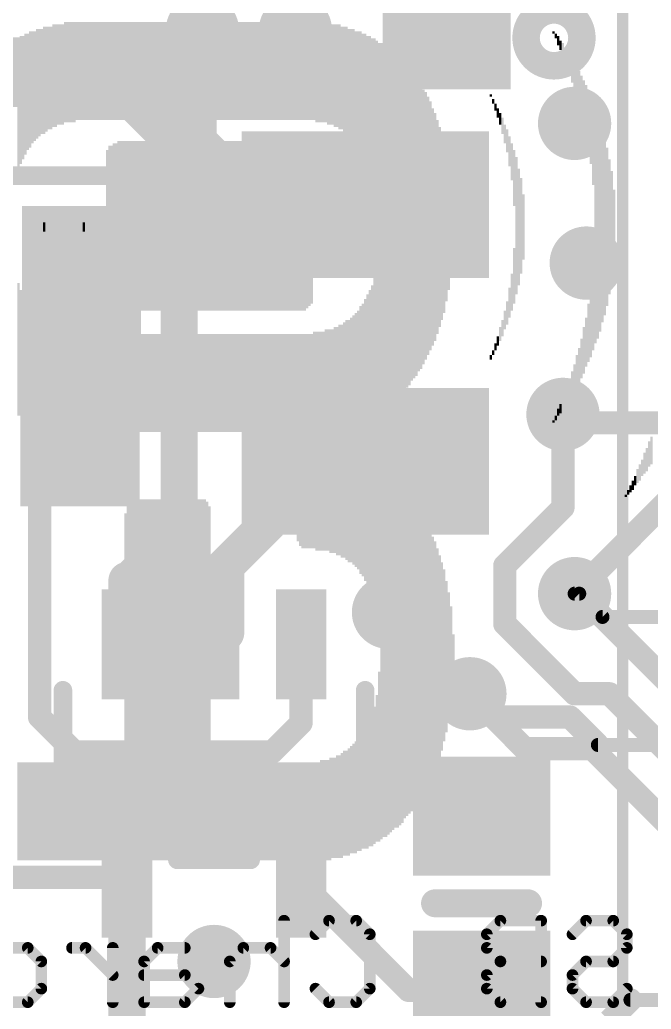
# Model space of a CAD drawing. Extents: x -0.3 to 32, y -0.4 to 44.5.
# Drawn here: x 6.01 to 12.9, y 21.96 to 32.75 of the extents above; entities that cross this region are included whole.
import ezdxf

# ---------------------------------------------------------------- set-up
doc = ezdxf.new("R2010")
doc.units = 0
for name, color, linetype in [('1', 12, 'CONTINUOUS'), ('16', 132, 'CONTINUOUS'), ('18', 110, 'CONTINUOUS'), ('21', 40, 'CONTINUOUS'), ('22', 6, 'CONTINUOUS')]:
    doc.layers.add(name, color=color, linetype=linetype)

# ---------------------------------------------------------------- blocks, each defined once
blk = doc.blocks.new('RECT')
blk.add_solid([(-0.5, -0.5), (0.5, -0.5), (-0.5, 0.5), (0.5, 0.5)])
blk = doc.blocks.new('ROUNDV')
at = {"const_width": 0.5}
blk.add_lwpolyline([(0, -0.25, 1), (0, 0.25, 1), (0, -0.25)], format="xyb", dxfattribs=at)

msp = doc.modelspace()

# ---------------------------------------------------------------- linework, layer by layer
at = {"layer": '1'}
for points, const_width in [([(6.985, 32.258), (5.08, 32.258)], 0.6096), ([(6.985, 32.258), (8.506, 30.737)], 0.6096), ([(8.763, 30.737), (9.779, 30.737)], 0.6096), ([(7.747, 29.721), (8.763, 30.737)], 0.4064), ([(8.506, 30.737), (8.763, 30.737)], 0.4064), ([(6.681, 29.972), (6.681, 28.21)], 0.254), ([(7.747, 27.178), (7.747, 29.721)], 0.4064), ([(12.03, 28.356), (11.938, 28.448)], 0.254), ([(13.49, 28.356), (12.03, 28.356)], 0.254), ([(6.223, 27.752), (6.665, 28.194)], 0.254), ([(6.681, 28.21), (6.665, 28.194)], 0.254), ([(8.255, 26.797), (9.395, 27.937)], 0.4064), ([(9.395, 27.937), (9.779, 27.937)], 0.4064), ([(6.223, 27.752), (6.223, 25.146)], 0.254), ([(7.205, 26.636), (7.747, 27.178)], 0.4064), ([(8.255, 26.0651), (8.255, 26.797)], 0.4064), ([(7.178, 26.636), (7.178, 25.9381)], 0.4064), ([(7.205, 26.636), (7.178, 26.636)], 0.4064), ([(12.065, 26.4922), (12.1158, 26.4922)], 0.1524), ([(12.1158, 26.4922), (12.3698, 26.2382)], 0.1524), ([(8.128, 25.9381), (8.255, 26.0651)], 0.4064), ([(12.3698, 26.2382), (14.5478, 26.2382)], 0.1524), ([(9.078, 25.08), (9.078, 25.9381)], 0.254), ([(11.176, 25.146), (10.922, 25.4)], 0.254), ([(6.223, 25.146), (6.604, 24.765)], 0.254), ([(12.0142, 25.146), (11.176, 25.146)], 0.254), ([(12.319, 24.8412), (12.0142, 25.146)], 0.254), ([(8.763, 24.765), (9.078, 25.08)], 0.254), ([(6.604, 24.765), (8.763, 24.765)], 0.254), ([(14.494, 24.8412), (12.319, 24.8412)], 0.1524), ([(7.178, 23.3379), (7.178, 21.082)], 0.4064), ([(5.093, 23.398), (7.1179, 23.398)], 0.254), ([(7.1179, 23.398), (7.178, 23.3379)], 0.254), ([(10.2519, 22.164), (9.078, 23.3379)], 0.254), ([(11.049, 22.164), (10.2519, 22.164)], 0.254), ([(12.6746, 22.0599), (12.446, 21.8313)], 0.254), ([(14.5466, 22.0599), (12.6746, 22.0599)], 0.1524)]:
    msp.add_lwpolyline(points, dxfattribs=dict(at, const_width=const_width))
for points, const_width in [([(7.0928, 32.3658, 1), (6.8772, 32.1502)], 0.3048), ([(6.985, 32.1056, 1), (6.985, 32.4104)], 0.3048), ([(8.3982, 30.6292, 1), (8.6138, 30.8448)], 0.3048), ([(8.763, 30.8894, 1), (8.763, 30.5846)], 0.3048), ([(9.779, 30.5846, 1), (9.779, 30.8894)], 0.3048), ([(8.506, 30.8386, 1), (8.506, 30.6354)], 0.2032), ([(8.8348, 30.6652, 1), (8.6912, 30.8088)], 0.2032), ([(8.763, 30.6354, 1), (8.763, 30.8386)], 0.2032), ([(6.7445, 29.972, 1), (6.6175, 29.972)], 0.127), ([(7.8486, 29.721, 1), (7.6454, 29.721)], 0.2032), ([(7.6752, 29.7928, 1), (7.8188, 29.6492)], 0.2032), ([(11.9829, 28.4929, 1), (11.8931, 28.4031)], 0.127), ([(12.03, 28.4195, 1), (12.03, 28.2925)], 0.127), ([(11.9851, 28.3111, 1), (12.0749, 28.4009)], 0.127), ([(6.6201, 28.2389, 1), (6.7099, 28.1491)], 0.127), ([(6.7099, 28.1491, 1), (6.6201, 28.2389)], 0.127), ([(6.7259, 28.1651, 1), (6.6361, 28.2549)], 0.127), ([(6.6175, 28.21, 1), (6.7445, 28.21)], 0.127), ([(9.395, 28.0386, 1), (9.395, 27.8354)], 0.2032), ([(9.4668, 27.8652, 1), (9.3232, 28.0088)], 0.2032), ([(9.779, 27.8354, 1), (9.779, 28.0386)], 0.2032), ([(6.2865, 27.752, 1), (6.1595, 27.752)], 0.127), ([(6.1781, 27.7969, 1), (6.2679, 27.7071)], 0.127), ([(7.8188, 27.1062, 1), (7.6752, 27.2498)], 0.2032), ([(7.6454, 27.178, 1), (7.8486, 27.178)], 0.2032), ([(8.3566, 26.797, 1), (8.1534, 26.797)], 0.2032), ([(8.1832, 26.8688, 1), (8.3268, 26.7252)], 0.2032), ([(7.2796, 26.636, 1), (7.0764, 26.636)], 0.2032), ([(7.178, 26.7376, 1), (7.178, 26.5344)], 0.2032), ([(7.1332, 26.7078, 1), (7.2768, 26.5642)], 0.2032), ([(7.205, 26.5344, 1), (7.205, 26.7376)], 0.2032), ([(12.065, 26.5303, 1), (12.065, 26.4541)], 0.0762), ([(12.1427, 26.5191, 1), (12.0889, 26.4653)], 0.0762), ([(12.1158, 26.4541, 1), (12.1158, 26.5303)], 0.0762), ([(8.3268, 25.9933, 1), (8.1832, 26.1369)], 0.2032), ([(12.3698, 26.2763, 1), (12.3698, 26.2001)], 0.0762), ([(12.3429, 26.2113, 1), (12.3967, 26.2651)], 0.0762), ([(8.1534, 26.0651, 1), (8.3566, 26.0651)], 0.2032), ([(7.0764, 25.9381, 1), (7.2796, 25.9381)], 0.2032), ([(8.0562, 26.0099, 1), (8.1998, 25.8663)], 0.2032), ([(9.1415, 25.9381, 1), (9.0145, 25.9381)], 0.127), ([(10.9669, 25.4449, 1), (10.8771, 25.3551)], 0.127), ([(6.2679, 25.1909, 1), (6.1781, 25.1011)], 0.127), ([(11.176, 25.2095, 1), (11.176, 25.0825)], 0.127), ([(12.0591, 25.1909, 1), (11.9693, 25.1011)], 0.127), ([(12.0142, 25.0825, 1), (12.0142, 25.2095)], 0.127), ([(6.1595, 25.146, 1), (6.2865, 25.146)], 0.127), ([(9.1229, 25.0351, 1), (9.0331, 25.1249)], 0.127), ([(11.1311, 25.1011, 1), (11.2209, 25.1909)], 0.127), ([(9.0145, 25.08, 1), (9.1415, 25.08)], 0.127), ([(12.2741, 24.7963, 1), (12.3639, 24.8861)], 0.127), ([(6.604, 24.8285, 1), (6.604, 24.7015)], 0.127), ([(6.5591, 24.7201, 1), (6.6489, 24.8099)], 0.127), ([(8.7181, 24.8099, 1), (8.8079, 24.7201)], 0.127), ([(8.763, 24.7015, 1), (8.763, 24.8285)], 0.127), ([(12.319, 24.8793, 1), (12.319, 24.8031)], 0.0762), ([(7.2796, 23.3379, 1), (7.0764, 23.3379)], 0.2032), ([(7.1628, 23.4429, 1), (7.073, 23.3531)], 0.127), ([(7.1179, 23.3345, 1), (7.1179, 23.4615)], 0.127), ([(7.1331, 23.293, 1), (7.2229, 23.3828)], 0.127), ([(9.1229, 23.3828, 1), (9.0331, 23.293)], 0.127), ([(10.2519, 22.2275, 1), (10.2519, 22.1005)], 0.127), ([(10.207, 22.1191, 1), (10.2968, 22.2089)], 0.127), ([(11.049, 22.1005, 1), (11.049, 22.2275)], 0.127), ([(12.7195, 22.015, 1), (12.6297, 22.1048)], 0.127), ([(12.6746, 22.098, 1), (12.6746, 22.0218)], 0.0762)]:
    msp.add_lwpolyline(points, format="xyb", dxfattribs=dict(at, const_width=const_width))
at = {"layer": '16', "const_width": 0.254}
for points in [[(11.938, 28.448), (11.938, 27.432)], [(13.208, 27.6352), (12.065, 26.4922)], [(11.938, 27.432), (11.303, 26.797)], [(11.303, 26.797), (11.303, 26.162)], [(16.51, 22.098), (12.065, 26.543)], [(12.065, 26.543), (12.065, 26.4922)], [(11.303, 26.162), (12.065, 25.4)], [(11.5211, 24.8009), (10.922, 25.4)], [(12.446, 25.4), (12.065, 25.4)], [(16.383, 21.463), (12.446, 25.4)], [(12.2567, 24.8009), (11.5211, 24.8009)], [(16.3566, 20.701), (12.2567, 24.8009)]]:
    msp.add_lwpolyline(points, dxfattribs=at)
at = {"layer": '16', "const_width": 0.127}
for points in [[(12.0015, 28.448, 1), (11.8745, 28.448)], [(11.9829, 27.3871, 1), (11.8931, 27.4769)], [(11.8745, 27.432, 1), (12.0015, 27.432)], [(11.3665, 26.797, 1), (11.2395, 26.797)], [(11.2581, 26.8419, 1), (11.3479, 26.7521)], [(12.1099, 26.5879, 1), (12.0201, 26.4981)], [(12.1285, 26.543, 1), (12.0015, 26.543)], [(12.0201, 26.5371, 1), (12.1099, 26.4473)], [(12.0015, 26.4922, 1), (12.1285, 26.4922)], [(11.3479, 26.2069, 1), (11.2581, 26.1171)], [(11.2395, 26.162, 1), (11.3665, 26.162)], [(10.9669, 25.4449, 1), (10.8771, 25.3551)], [(12.065, 25.4635, 1), (12.065, 25.3365)], [(12.0201, 25.3551, 1), (12.1099, 25.4449)], [(12.4909, 25.4449, 1), (12.4011, 25.3551)], [(12.446, 25.3365, 1), (12.446, 25.4635)], [(11.5211, 24.8644, 1), (11.5211, 24.7374)], [(11.4762, 24.756, 1), (11.566, 24.8458)], [(12.3016, 24.8458, 1), (12.2118, 24.756)], [(12.2567, 24.7374, 1), (12.2567, 24.8644)]]:
    msp.add_lwpolyline(points, format="xyb", dxfattribs=at)
at = {"layer": '21'}
for points, const_width in [([(12.59, 18.956), (12.59, 34.956)], 0.127), ([(5.556, 31.902), (8.056, 31.902)], 0.2032), ([(8.056, 31.902), (8.056, 31.052)], 0.2032), ([(8.056, 31.052), (4.056, 31.052)], 0.2032), ([(6.478, 23.838), (6.478, 25.438)], 0.2032), ([(9.778, 23.838), (9.778, 25.438)], 0.2032), ([(8.528, 23.588), (7.728, 23.588)], 0.2032), ([(10.541, 23.114), (11.557, 23.114)], 0.3048)]:
    msp.add_lwpolyline(points, dxfattribs=dict(at, const_width=const_width))
for points, const_width in [([(11.84, 32.406, 1), (11.84, 32.706, 1), (11.84, 32.406)], 0.6096), ([(8.1068, 31.902, 1), (8.0052, 31.902)], 0.1016), ([(8.056, 31.8512, 1), (8.056, 31.9528)], 0.1016), ([(8.0052, 31.052, 1), (8.1068, 31.052)], 0.1016), ([(8.056, 31.0012, 1), (8.056, 31.1028)], 0.1016), ([(6.5288, 25.438, 1), (6.4272, 25.438)], 0.1016), ([(9.8288, 25.438, 1), (9.7272, 25.438)], 0.1016), ([(6.4272, 23.838, 1), (6.5288, 23.838)], 0.1016), ([(9.7272, 23.838, 1), (9.8288, 23.838)], 0.1016), ([(7.728, 23.6388, 1), (7.728, 23.5372)], 0.1016), ([(8.528, 23.5372, 1), (8.528, 23.6388)], 0.1016), ([(10.541, 23.1902, 1), (10.541, 23.0378)], 0.1524), ([(11.557, 23.0378, 1), (11.557, 23.1902)], 0.1524)]:
    msp.add_lwpolyline(points, format="xyb", dxfattribs=dict(at, const_width=const_width))
at = {"layer": '22', "const_width": 0.127}
for points in [[(8.8931, 22.9243), (8.8931, 22.0345)], [(9.2355, 22.776), (9.3838, 22.9243)], [(9.3838, 22.9243), (9.6804, 22.9243)], [(9.6804, 22.9243), (9.8287, 22.776)], [(11.2548, 22.9243), (11.1065, 22.776)], [(11.6997, 22.9243), (11.2548, 22.9243)], [(11.6997, 22.0345), (11.6997, 22.9243)], [(12.042, 22.776), (12.1903, 22.9243)], [(12.1903, 22.9243), (12.4869, 22.9243)], [(12.4869, 22.9243), (12.6352, 22.776)], [(9.8287, 22.776), (9.8287, 22.1828)], [(11.1065, 22.776), (11.1065, 22.6277)], [(12.6352, 22.776), (12.6352, 22.6277)], [(5.6493, 22.6277), (6.0942, 22.6277)], [(6.0942, 22.6277), (6.2425, 22.4794)], [(6.7255, 22.6277), (6.5772, 22.6277)], [(7.0221, 22.3311), (6.7255, 22.6277)], [(7.0221, 22.0345), (7.0221, 22.6277)], [(7.5127, 22.6277), (7.3645, 22.4794)], [(7.8093, 22.6277), (7.5127, 22.6277)], [(8.4483, 22.6277), (8.3, 22.4794)], [(8.7449, 22.6277), (8.4483, 22.6277)], [(8.8931, 22.4794), (8.7449, 22.6277)], [(11.1065, 22.6277), (11.2548, 22.4794)], [(12.6352, 22.6277), (12.4869, 22.4794)], [(6.2425, 22.4794), (6.2425, 22.1828)], [(7.3645, 22.4794), (7.3645, 22.0345)], [(8.3, 22.4794), (8.3, 22.0345)], [(11.2548, 22.4794), (11.1065, 22.3311)], [(11.6997, 22.4794), (11.2548, 22.4794)], [(12.1903, 22.4794), (12.042, 22.3311)], [(12.4869, 22.4794), (12.1903, 22.4794)], [(7.8093, 22.3311), (7.3645, 22.3311)], [(7.9576, 22.1828), (7.8093, 22.3311)], [(11.1065, 22.3311), (11.1065, 22.1828)], [(12.042, 22.3311), (12.042, 22.1828)], [(6.2425, 22.1828), (6.0942, 22.0345)], [(7.8093, 22.0345), (7.9576, 22.1828)], [(9.3838, 22.0345), (9.2355, 22.1828)], [(9.8287, 22.1828), (9.6804, 22.0345)], [(11.1065, 22.1828), (11.2548, 22.0345)], [(12.042, 22.1828), (12.1903, 22.0345)], [(12.4869, 22.0345), (12.6352, 22.1828)], [(6.0942, 22.0345), (5.6493, 22.0345)], [(7.3645, 22.0345), (7.8093, 22.0345)], [(9.6804, 22.0345), (9.3838, 22.0345)], [(11.2548, 22.0345), (11.6997, 22.0345)], [(12.1903, 22.0345), (12.4869, 22.0345)]]:
    msp.add_lwpolyline(points, dxfattribs=at)
at = {"layer": '22', "const_width": 0.0635}
for points in [[(8.9249, 22.9243, 1), (8.8614, 22.9243)], [(9.3838, 22.956, 1), (9.3838, 22.8925)], [(9.4062, 22.9018, 1), (9.3613, 22.9467)], [(9.7028, 22.9467, 1), (9.6579, 22.9018)], [(9.6804, 22.8925, 1), (9.6804, 22.956)], [(11.2548, 22.956, 1), (11.2548, 22.8925)], [(11.2773, 22.9018, 1), (11.2324, 22.9467)], [(11.7315, 22.9243, 1), (11.6679, 22.9243)], [(11.6997, 22.8925, 1), (11.6997, 22.956)], [(12.1903, 22.956, 1), (12.1903, 22.8925)], [(12.2128, 22.9018, 1), (12.1679, 22.9467)], [(12.5094, 22.9467, 1), (12.4645, 22.9018)], [(12.4869, 22.8925, 1), (12.4869, 22.956)], [(9.213, 22.7984, 1), (9.2579, 22.7535)], [(9.8604, 22.776, 1), (9.7969, 22.776)], [(9.8062, 22.7535, 1), (9.8511, 22.7984)], [(11.1383, 22.776, 1), (11.0748, 22.776)], [(11.0841, 22.7984, 1), (11.129, 22.7535)], [(12.0196, 22.7984, 1), (12.0645, 22.7535)], [(12.667, 22.776, 1), (12.6035, 22.776)], [(12.6128, 22.7535, 1), (12.6577, 22.7984)], [(6.1167, 22.6501, 1), (6.0718, 22.6052)], [(6.0942, 22.5959, 1), (6.0942, 22.6594)], [(6.5772, 22.6594, 1), (6.5772, 22.5959)], [(6.748, 22.6501, 1), (6.7031, 22.6052)], [(6.7255, 22.5959, 1), (6.7255, 22.6594)], [(7.0539, 22.6277, 1), (6.9904, 22.6277)], [(7.5127, 22.6594, 1), (7.5127, 22.5959)], [(7.5352, 22.6052, 1), (7.4903, 22.6501)], [(7.8093, 22.5959, 1), (7.8093, 22.6594)], [(8.4483, 22.6594, 1), (8.4483, 22.5959)], [(8.4707, 22.6052, 1), (8.4258, 22.6501)], [(8.7673, 22.6501, 1), (8.7224, 22.6052)], [(8.7449, 22.5959, 1), (8.7449, 22.6594)], [(11.129, 22.6501, 1), (11.0841, 22.6052)], [(12.6577, 22.6052, 1), (12.6128, 22.6501)], [(11.0748, 22.6277, 1), (11.1383, 22.6277)], [(12.6035, 22.6277, 1), (12.667, 22.6277)], [(6.2743, 22.4794, 1), (6.2108, 22.4794)], [(6.2201, 22.4569, 1), (6.265, 22.5018)], [(7.3962, 22.4794, 1), (7.3327, 22.4794)], [(7.342, 22.5018, 1), (7.3869, 22.4569)], [(8.3317, 22.4794, 1), (8.2682, 22.4794)], [(8.2775, 22.5018, 1), (8.3224, 22.4569)], [(8.8707, 22.4569, 1), (8.9156, 22.5018)], [(11.2548, 22.5111, 1), (11.2548, 22.4476)], [(11.2773, 22.4569, 1), (11.2324, 22.5018)], [(11.2324, 22.4569, 1), (11.2773, 22.5018)], [(11.6997, 22.4476, 1), (11.6997, 22.5111)], [(12.1903, 22.5111, 1), (12.1903, 22.4476)], [(12.2128, 22.4569, 1), (12.1679, 22.5018)], [(12.4645, 22.5018, 1), (12.5094, 22.4569)], [(12.4869, 22.4476, 1), (12.4869, 22.5111)], [(6.9997, 22.3086, 1), (7.0446, 22.3535)], [(7.3645, 22.3628, 1), (7.3645, 22.2993)], [(7.8318, 22.3535, 1), (7.7869, 22.3086)], [(7.8093, 22.2993, 1), (7.8093, 22.3628)], [(11.1383, 22.3311, 1), (11.0748, 22.3311)], [(11.0841, 22.3535, 1), (11.129, 22.3086)], [(12.0738, 22.3311, 1), (12.0103, 22.3311)], [(12.0196, 22.3535, 1), (12.0645, 22.3086)], [(6.265, 22.1603, 1), (6.2201, 22.2052)], [(7.9801, 22.1603, 1), (7.9352, 22.2052)], [(9.2579, 22.2052, 1), (9.213, 22.1603)], [(9.8511, 22.1603, 1), (9.8062, 22.2052)], [(11.129, 22.2052, 1), (11.0841, 22.1603)], [(12.0645, 22.2052, 1), (12.0196, 22.1603)], [(12.6577, 22.1603, 1), (12.6128, 22.2052)], [(6.2108, 22.1828, 1), (6.2743, 22.1828)], [(7.9352, 22.1603, 1), (7.9801, 22.2052)], [(9.7969, 22.1828, 1), (9.8604, 22.1828)], [(11.0748, 22.1828, 1), (11.1383, 22.1828)], [(12.0103, 22.1828, 1), (12.0738, 22.1828)], [(6.0718, 22.057, 1), (6.1167, 22.012)], [(6.0942, 22.0028, 1), (6.0942, 22.0663)], [(6.9904, 22.0345, 1), (7.0539, 22.0345)], [(7.3327, 22.0345, 1), (7.3962, 22.0345)], [(7.3645, 22.0663, 1), (7.3645, 22.0028)], [(7.7869, 22.057, 1), (7.8318, 22.012)], [(7.8093, 22.0028, 1), (7.8093, 22.0663)], [(8.2682, 22.0345, 1), (8.3317, 22.0345)], [(8.8614, 22.0345, 1), (8.9249, 22.0345)], [(9.3838, 22.0663, 1), (9.3838, 22.0028)], [(9.3613, 22.012, 1), (9.4062, 22.057)], [(9.6579, 22.057, 1), (9.7028, 22.012)], [(9.6804, 22.0028, 1), (9.6804, 22.0663)], [(11.2548, 22.0663, 1), (11.2548, 22.0028)], [(11.2324, 22.012, 1), (11.2773, 22.057)], [(11.6679, 22.0345, 1), (11.7315, 22.0345)], [(11.6997, 22.0028, 1), (11.6997, 22.0663)], [(12.1903, 22.0663, 1), (12.1903, 22.0028)], [(12.1679, 22.012, 1), (12.2128, 22.057)], [(12.4645, 22.057, 1), (12.5094, 22.012)], [(12.4869, 22.0028, 1), (12.4869, 22.0663)]]:
    msp.add_lwpolyline(points, format="xyb", dxfattribs=at)

# ---------------------------------------------------------------- block references
at = {"layer": '1'}
for p, xscale, yscale in [((10.668, 32.694), 1.4, 1.4), ((6.681, 29.972), 1.3, 1.5), ((6.665, 28.194), 1.3, 1.5)]:
    msp.add_blockref('RECT', p, dxfattribs=dict(at, xscale=xscale, yscale=yscale))
for p, xscale, yscale, rotation in [((9.779, 30.737), 1.6, 2.7, 270), ((9.779, 27.937), 1.6, 2.7, 270), ((7.178, 25.9381), 0.55, 1.2, 180), ((8.128, 25.9381), 0.55, 1.2, 180), ((9.078, 25.9381), 0.55, 1.2, 180), ((11.049, 24.064), 1.3, 1.5, 90), ((7.178, 23.3379), 0.55, 1.2, 180), ((9.078, 23.3379), 0.55, 1.2, 180), ((11.049, 22.164), 1.3, 1.5, 90)]:
    msp.add_blockref('RECT', p, dxfattribs=dict(at, xscale=xscale, yscale=yscale, rotation=rotation))
at = {"layer": '18', "xscale": 0.8001, "yscale": 0.8001}
for p in [(8.001, 32.639), (8.001, 32.639), (9.017, 32.639), (9.017, 32.639), (12.065, 31.623), (12.065, 31.623), (12.192, 30.099), (12.192, 30.099), (11.938, 28.448), (11.938, 28.448), (12.065, 26.4922), (12.065, 26.4922), (10.033, 26.289), (10.033, 26.289), (10.922, 25.4), (10.922, 25.4), (8.128, 22.479), (8.128, 22.479)]:
    msp.add_blockref('ROUNDV', p, dxfattribs=at)
at = {"layer": '22', "yscale": 0.0254, "rotation": 90}
for p, xscale in [((6.5024, 32.1818), 1.0922), ((6.5278, 32.1818), 1.0922), ((6.5532, 32.1818), 1.0922), ((6.5786, 32.1818), 1.0922), ((6.604, 32.1818), 1.0922), ((6.6294, 32.1945), 1.0668), ((6.6548, 32.1945), 1.0668), ((6.6802, 32.1945), 1.0668), ((6.7056, 32.1945), 1.0668), ((6.731, 32.1945), 1.0668), ((6.7564, 32.1945), 1.0668), ((6.7818, 32.1945), 1.0668), ((6.8072, 32.1945), 1.0668), ((6.8326, 32.1945), 1.0668), ((6.858, 32.1945), 1.0668), ((6.8834, 32.1945), 1.0668), ((6.9088, 32.1945), 1.0668), ((6.9342, 32.1945), 1.0668), ((6.9596, 32.1945), 1.0668), ((6.985, 32.1945), 1.0668), ((7.0104, 32.1945), 1.0668), ((7.0358, 32.1945), 1.0668), ((7.0612, 32.1945), 1.0668), ((7.0866, 32.1945), 1.0668), ((7.112, 32.1945), 1.0668), ((7.1374, 32.1945), 1.0668), ((7.1628, 32.1945), 1.0668), ((7.1882, 32.1945), 1.0668), ((7.2136, 32.1945), 1.0668), ((7.239, 32.1945), 1.0668), ((7.2644, 32.1945), 1.0668), ((7.2898, 32.1945), 1.0668), ((7.3152, 32.1945), 1.0668), ((7.3406, 32.1945), 1.0668), ((7.366, 32.1945), 1.0668), ((7.3914, 32.1945), 1.0668), ((7.4168, 32.1945), 1.0668), ((7.4422, 32.1945), 1.0668), ((7.4676, 32.1945), 1.0668), ((7.493, 32.1945), 1.0668), ((7.5184, 32.1945), 1.0668), ((7.5438, 32.1945), 1.0668), ((7.5692, 32.1945), 1.0668), ((7.5946, 32.1945), 1.0668), ((7.62, 32.1945), 1.0668), ((7.6454, 32.1945), 1.0668), ((7.6708, 32.1945), 1.0668), ((7.6962, 32.1945), 1.0668), ((7.7216, 32.1945), 1.0668), ((7.747, 32.1945), 1.0668), ((7.7724, 32.1945), 1.0668), ((7.7978, 32.1945), 1.0668), ((7.8232, 32.1945), 1.0668), ((7.8486, 32.1945), 1.0668), ((7.874, 32.1945), 1.0668), ((7.8994, 32.1945), 1.0668), ((7.9248, 32.1945), 1.0668), ((7.9502, 32.1945), 1.0668), ((7.9756, 32.1945), 1.0668), ((8.001, 32.1945), 1.0668), ((8.0264, 32.1945), 1.0668), ((8.0518, 32.1945), 1.0668), ((8.0772, 32.1945), 1.0668), ((8.1026, 32.1945), 1.0668), ((8.128, 32.1945), 1.0668), ((8.1534, 32.1945), 1.0668), ((8.1788, 32.1945), 1.0668), ((8.2042, 32.1945), 1.0668), ((8.2296, 32.1945), 1.0668), ((8.255, 32.1945), 1.0668), ((8.2804, 32.1945), 1.0668), ((8.3058, 32.1945), 1.0668), ((8.3312, 32.1945), 1.0668), ((8.3566, 32.1945), 1.0668), ((8.382, 32.1945), 1.0668), ((8.4074, 32.1945), 1.0668), ((8.4328, 32.1945), 1.0668), ((8.4582, 32.1945), 1.0668), ((8.4836, 32.1945), 1.0668), ((8.509, 32.1945), 1.0668), ((8.5344, 32.1945), 1.0668), ((8.5598, 32.1945), 1.0668), ((8.5852, 32.1945), 1.0668), ((8.6106, 32.1945), 1.0668), ((8.636, 32.1945), 1.0668), ((8.6614, 32.1945), 1.0668), ((8.6868, 32.1945), 1.0668), ((8.7122, 32.1945), 1.0668), ((8.7376, 32.1945), 1.0668), ((8.763, 32.1945), 1.0668), ((8.7884, 32.1945), 1.0668), ((8.8138, 32.1945), 1.0668), ((8.8392, 32.1945), 1.0668), ((8.8646, 32.1945), 1.0668), ((8.89, 32.1945), 1.0668), ((8.9154, 32.1945), 1.0668), ((8.9408, 32.1945), 1.0668), ((8.9662, 32.1945), 1.0668), ((8.9916, 32.1945), 1.0668), ((9.017, 32.1945), 1.0668), ((9.0424, 32.1945), 1.0668), ((9.0678, 32.1945), 1.0668), ((9.0932, 32.1945), 1.0668), ((9.1186, 32.1945), 1.0668), ((9.144, 32.1945), 1.0668), ((9.1694, 32.1945), 1.0668), ((9.1948, 32.1945), 1.0668), ((9.2202, 32.1945), 1.0668), ((9.2456, 32.1818), 1.0922), ((9.271, 32.1818), 1.0922), ((9.2964, 32.1818), 1.0922), ((9.3218, 32.1818), 1.0922), ((9.3472, 32.1818), 1.0922), ((6.0706, 31.9405), 1.3208), ((6.096, 31.9659), 1.27), ((6.1214, 31.9913), 1.27), ((6.1468, 32.0167), 1.2192), ((6.1722, 32.0294), 1.1938), ((6.1976, 32.0548), 1.1938), ((6.223, 32.0675), 1.1684), ((6.2484, 32.0802), 1.143), ((6.2738, 32.0929), 1.1684), ((6.2992, 32.1056), 1.143), ((6.3246, 32.1183), 1.1176), ((6.35, 32.1183), 1.1176), ((6.3754, 32.1437), 1.1176), ((6.4008, 32.1437), 1.1176), ((6.4262, 32.1564), 1.0922), ((6.4516, 32.1564), 1.0922), ((6.477, 32.1564), 1.0922), ((9.3726, 32.1564), 1.0922), ((9.398, 32.1564), 1.0922), ((9.4234, 32.1564), 1.0922), ((9.4488, 32.1437), 1.1176), ((9.4742, 32.1437), 1.1176), ((9.4996, 32.131), 1.143), ((9.525, 32.1183), 1.1176), ((9.5504, 32.1056), 1.143), ((9.5758, 32.0929), 1.1684), ((9.6012, 32.0802), 1.143), ((9.6266, 32.0675), 1.1684), ((9.652, 32.0548), 1.1938), ((9.6774, 32.0294), 1.1938), ((9.7028, 32.0167), 1.2192), ((9.7282, 32.004), 1.2446), ((9.7536, 31.9659), 1.27), ((9.779, 31.9405), 1.3208), ((11.8364, 32.6136), 0.0254), ((11.8618, 32.5755), 0.0508), ((5.9944, 31.8262), 1.4478), ((6.0198, 31.877), 1.397), ((6.0452, 31.9024), 1.3462), ((9.8044, 31.9151), 1.3208), ((9.8298, 31.877), 1.397), ((9.8552, 31.8389), 1.4224), ((9.8806, 31.7881), 1.524), ((9.906, 31.7119), 1.6256), ((9.9314, 31.5849), 1.8288), ((9.9568, 30.4927), 4.0132), ((11.8872, 32.5247), 0.1016), ((11.9126, 32.4739), 0.1016), ((11.938, 32.4231), 0.1524), ((9.9822, 30.4927), 3.9624), ((10.0076, 30.4927), 3.9116), ((10.033, 30.4927), 3.9116), ((10.0584, 30.4927), 3.8608), ((10.0838, 30.4927), 3.81), ((11.9634, 32.3723), 0.1524), ((11.9888, 32.3215), 0.2032), ((10.1092, 30.4927), 3.7592), ((10.1346, 30.4927), 3.7084), ((10.16, 30.4927), 3.6576), ((10.1854, 30.4927), 3.6068), ((12.0142, 32.258), 0.2286), ((12.0396, 32.1945), 0.254), ((10.2108, 30.4927), 3.556), ((10.2362, 30.4927), 3.5052), ((10.2616, 30.4927), 3.4544), ((10.287, 30.5054), 3.3782), ((12.065, 32.131), 0.2794), ((12.0904, 32.0675), 0.3556), ((12.1158, 32.004), 0.381), ((10.3124, 30.4927), 3.302), ((10.3378, 30.4927), 3.2512), ((10.3632, 30.4927), 3.1496), ((12.1412, 31.9278), 0.4318), ((12.1666, 31.8516), 0.4826), ((10.3886, 30.4927), 3.0988), ((10.414, 30.4927), 2.9972), ((10.4394, 30.5054), 2.921), ((12.192, 31.7627), 0.5588), ((12.2174, 31.6484), 0.635), ((10.4648, 30.5054), 2.8194), ((10.4902, 30.5054), 2.7178), ((11.1506, 31.9278), 0.0254), ((11.176, 31.8643), 0.0508), ((12.2428, 31.5468), 0.7366), ((10.5156, 30.4927), 2.5908), ((10.541, 30.4927), 2.4892), ((11.2014, 31.8008), 0.0762), ((11.2268, 31.7373), 0.1016), ((11.2522, 31.6738), 0.127), ((12.2682, 31.3944), 0.889), ((12.2936, 30.5054), 2.5654), ((10.5664, 30.4927), 2.3368), ((11.2776, 31.5976), 0.1778), ((12.319, 30.4927), 2.4384), ((12.3444, 30.4927), 2.286), ((10.5918, 30.4927), 2.1844), ((11.303, 31.5087), 0.2032), ((11.3284, 31.4325), 0.254), ((12.3698, 30.4927), 2.0828), ((7.0866, 30.5054), 1.8542), ((7.112, 30.5054), 1.8542), ((7.1374, 30.5054), 1.8542), ((7.1628, 30.5054), 1.8542), ((7.1882, 30.5054), 1.8542), ((7.2136, 30.5054), 1.8542), ((7.239, 30.5054), 1.8542), ((7.2644, 30.5054), 1.8542), ((7.2898, 30.5054), 1.8542), ((7.3152, 30.5054), 1.8542), ((7.3406, 30.5054), 1.8542), ((7.366, 30.5054), 1.8542), ((7.3914, 30.5054), 1.8542), ((7.4168, 30.5054), 1.8542), ((7.4422, 30.5054), 1.8542), ((7.4676, 30.5054), 1.8542), ((7.493, 30.5054), 1.8542), ((7.5184, 30.5054), 1.8542), ((7.5438, 30.5054), 1.8542), ((7.5692, 30.5054), 1.8542), ((7.5946, 30.5054), 1.8542), ((7.62, 30.5054), 1.8542), ((7.6454, 30.5054), 1.8542), ((7.6708, 30.5054), 1.8542), ((7.6962, 30.5054), 1.8542), ((7.7216, 30.5054), 1.8542), ((7.747, 30.5054), 1.8542), ((7.7724, 30.5054), 1.8542), ((7.7978, 30.5054), 1.8542), ((7.8232, 30.5054), 1.8542), ((7.8486, 30.5054), 1.8542), ((7.874, 30.5054), 1.8542), ((7.8994, 30.5054), 1.8542), ((7.9248, 30.5054), 1.8542), ((7.9502, 30.5054), 1.8542), ((7.9756, 30.5054), 1.8542), ((8.001, 30.5054), 1.8542), ((8.0264, 30.5054), 1.8542), ((8.0518, 30.5054), 1.8542), ((8.0772, 30.5054), 1.8542), ((8.1026, 30.5054), 1.8542), ((8.128, 30.5054), 1.8542), ((8.1534, 30.5054), 1.8542), ((8.1788, 30.5054), 1.8542), ((8.2042, 30.5054), 1.8542), ((8.2296, 30.5054), 1.8542), ((8.255, 30.5054), 1.8542), ((8.2804, 30.5054), 1.8542), ((8.3058, 30.5054), 1.8542), ((8.3312, 30.5054), 1.8542), ((8.3566, 30.5054), 1.8542), ((8.382, 30.5054), 1.8542), ((8.4074, 30.5054), 1.8542), ((8.4328, 30.5054), 1.8542), ((8.4582, 30.5054), 1.8542), ((8.4836, 30.5054), 1.8542), ((8.509, 30.5054), 1.8542), ((8.5344, 30.5054), 1.8542), ((8.5598, 30.5054), 1.8542), ((8.5852, 30.5054), 1.8542), ((8.6106, 30.5054), 1.8542), ((8.636, 30.5054), 1.8542), ((8.6614, 30.5054), 1.8542), ((8.6868, 30.5054), 1.8542), ((8.7122, 30.5054), 1.8542), ((8.7376, 30.5054), 1.8542), ((8.763, 30.5054), 1.8542), ((8.7884, 30.5054), 1.8542), ((8.8138, 30.5054), 1.8542), ((8.8392, 30.5054), 1.8542), ((8.8646, 30.5054), 1.8542), ((8.89, 30.5054), 1.8542), ((8.9154, 30.5054), 1.8542), ((8.9408, 30.5054), 1.8542), ((8.9662, 30.5054), 1.8542), ((8.9916, 30.5054), 1.8542), ((9.017, 30.5054), 1.8542), ((9.0424, 30.5054), 1.8542), ((10.6172, 30.4927), 2.032), ((10.6426, 30.4927), 1.8796), ((11.3538, 31.3182), 0.3302), ((12.3952, 30.4927), 1.9304), ((6.9596, 30.4927), 1.6764), ((6.985, 30.4927), 1.778), ((7.0104, 30.4927), 1.778), ((7.0358, 30.4927), 1.8288), ((7.0612, 30.4927), 1.8288), ((9.0678, 30.4927), 1.8288), ((9.0932, 30.4927), 1.8288), ((9.1186, 30.4927), 1.8288), ((9.144, 30.4927), 1.778), ((9.1694, 30.4927), 1.7272), ((9.1948, 30.4927), 1.6764), ((10.668, 30.5054), 1.651), ((11.3792, 31.2039), 0.4064), ((11.4046, 31.0261), 0.6096), ((12.4206, 30.4927), 1.7272), ((11.43, 30.5054), 1.4986), ((12.446, 30.4927), 1.4732), ((10.6934, 30.4927), 1.3716), ((11.4554, 30.4927), 1.27), ((12.4714, 30.5054), 1.1938), ((10.7188, 30.4927), 1.0668), ((11.4808, 30.5054), 1.0414), ((12.4968, 30.4927), 0.8128), ((11.5062, 30.4927), 0.7112), ((6.35, 30.4927), 0.3556), ((6.3754, 30.4927), 0.4064), ((6.4008, 30.4927), 0.4064), ((6.4262, 30.4927), 0.4064), ((6.4516, 30.4927), 0.4572), ((6.477, 30.4927), 0.4572), ((6.5024, 30.4927), 0.4572), ((6.5278, 30.4927), 0.4572), ((6.5532, 30.4927), 0.4064), ((6.5786, 30.4927), 0.4064), ((6.604, 30.5054), 0.381), ((6.6294, 30.4927), 0.3556), ((9.4488, 30.4927), 0.3556), ((9.4742, 30.4927), 0.4064), ((9.4996, 30.4927), 0.4572), ((9.525, 30.4927), 0.4572), ((9.5504, 30.5054), 0.4318), ((9.5758, 30.4927), 0.4064), ((10.7442, 30.4927), 0.4572), ((6.2992, 30.4927), 0.254), ((6.3246, 30.4927), 0.3048), ((6.6548, 30.4927), 0.3048), ((6.6802, 30.5054), 0.2286), ((6.2738, 30.4927), 0.1016), ((6.7056, 30.4927), 0.1016), ((9.9314, 29.4132), 1.8542), ((11.4046, 29.9593), 0.6096), ((9.906, 29.2735), 1.6256), ((12.2682, 29.591), 0.889), ((9.8806, 29.1973), 1.524), ((11.3792, 29.7815), 0.4064), ((5.9944, 29.1592), 1.4478), ((6.0198, 29.1211), 1.3716), ((9.8298, 29.1084), 1.397), ((9.8552, 29.1465), 1.4224), ((11.3538, 29.6672), 0.3302), ((12.2428, 29.4386), 0.7366), ((6.0452, 29.083), 1.3462), ((6.0706, 29.0576), 1.2954), ((9.779, 29.0449), 1.3208), ((9.8044, 29.083), 1.3462), ((6.096, 29.0195), 1.27), ((6.1214, 29.0068), 1.2446), ((6.1468, 28.9814), 1.2446), ((9.7028, 28.9687), 1.2192), ((9.7282, 29.0068), 1.2446), ((9.7536, 29.0195), 1.27), ((11.303, 29.4767), 0.2032), ((11.3284, 29.5529), 0.254), ((12.2174, 29.337), 0.635), ((6.1722, 28.956), 1.1938), ((6.1976, 28.9306), 1.1938), ((6.223, 28.9306), 1.1938), ((6.2484, 28.9179), 1.1684), ((6.2738, 28.9052), 1.143), ((9.5758, 28.8925), 1.1684), ((9.6012, 28.9052), 1.143), ((9.6266, 28.9179), 1.1684), ((9.652, 28.9306), 1.1938), ((9.6774, 28.956), 1.1938), ((11.2776, 29.3878), 0.1778), ((12.192, 29.2354), 0.5334), ((6.2992, 28.8798), 1.143), ((6.3246, 28.8798), 1.143), ((6.35, 28.8671), 1.1176), ((6.3754, 28.8544), 1.143), ((6.4008, 28.8417), 1.1176), ((6.4262, 28.8417), 1.1176), ((6.4516, 28.829), 1.0922), ((6.477, 28.829), 1.0922), ((6.5024, 28.829), 1.0922), ((9.3472, 28.829), 1.0922), ((9.3726, 28.829), 1.0922), ((9.398, 28.829), 1.0922), ((9.4234, 28.829), 1.0922), ((9.4488, 28.8417), 1.1176), ((9.4742, 28.8417), 1.1176), ((9.4996, 28.8671), 1.1176), ((9.525, 28.8671), 1.1176), ((9.5504, 28.8798), 1.143), ((11.2522, 29.3243), 0.1524), ((12.1666, 29.1465), 0.508), ((6.5278, 28.8163), 1.0668), ((6.5532, 28.8036), 1.0922), ((6.5786, 28.8036), 1.0922), ((6.604, 28.8036), 1.0922), ((6.6294, 28.8036), 1.0922), ((6.6548, 28.7909), 1.0668), ((6.6802, 28.7909), 1.0668), ((6.7056, 28.7909), 1.0668), ((6.731, 28.7909), 1.0668), ((6.7564, 28.7909), 1.0668), ((6.7818, 28.7909), 1.0668), ((6.8072, 28.7909), 1.0668), ((6.8326, 28.7909), 1.0668), ((6.858, 28.7909), 1.0668), ((6.8834, 28.7909), 1.0668), ((6.9088, 28.7909), 1.0668), ((6.9342, 28.7909), 1.0668), ((6.9596, 28.7909), 1.0668), ((6.985, 28.7909), 1.0668), ((7.0104, 28.7909), 1.0668), ((7.0358, 28.7909), 1.0668), ((7.0612, 28.7909), 1.0668), ((7.0866, 28.7909), 1.0668), ((7.112, 28.7909), 1.0668), ((7.1374, 28.7909), 1.0668), ((7.1628, 28.7909), 1.0668), ((7.1882, 28.7909), 1.0668), ((7.2136, 28.7909), 1.0668), ((7.239, 28.7909), 1.0668), ((7.2644, 28.7909), 1.0668), ((7.2898, 28.7909), 1.0668), ((7.3152, 28.7909), 1.0668), ((7.3406, 28.7909), 1.0668), ((7.366, 28.7909), 1.0668), ((7.3914, 28.7909), 1.0668), ((7.4168, 28.7909), 1.0668), ((7.4422, 28.7909), 1.0668), ((7.4676, 28.7909), 1.0668), ((7.493, 28.7909), 1.0668), ((7.5184, 28.7909), 1.0668), ((7.5438, 28.7909), 1.0668), ((7.5692, 28.7909), 1.0668), ((7.5946, 28.7909), 1.0668), ((7.62, 28.7909), 1.0668), ((7.6454, 28.7909), 1.0668), ((7.6708, 28.7909), 1.0668), ((7.6962, 28.7909), 1.0668), ((7.7216, 28.7909), 1.0668), ((7.747, 28.7909), 1.0668), ((7.7724, 28.7909), 1.0668), ((7.7978, 28.7909), 1.0668), ((7.8232, 28.7909), 1.0668), ((7.8486, 28.7909), 1.0668), ((7.874, 28.7909), 1.0668), ((7.8994, 28.7909), 1.0668), ((7.9248, 28.7909), 1.0668), ((7.9502, 28.7909), 1.0668), ((7.9756, 28.7909), 1.0668), ((8.001, 28.7909), 1.0668), ((8.0264, 28.7909), 1.0668), ((8.0518, 28.7909), 1.0668), ((8.0772, 28.7909), 1.0668), ((8.1026, 28.7909), 1.0668), ((8.128, 28.7909), 1.0668), ((8.1534, 28.7909), 1.0668), ((8.1788, 28.7909), 1.0668), ((8.2042, 28.7909), 1.0668), ((8.2296, 28.7909), 1.0668), ((8.255, 28.7909), 1.0668), ((8.2804, 28.7909), 1.0668), ((8.3058, 28.7909), 1.0668), ((8.3312, 28.7909), 1.0668), ((8.3566, 28.7909), 1.0668), ((8.382, 28.7909), 1.0668), ((8.4074, 28.7909), 1.0668), ((8.4328, 28.7909), 1.0668), ((8.4582, 28.7909), 1.0668), ((8.4836, 28.7909), 1.0668), ((8.509, 28.7909), 1.0668), ((8.5344, 28.7909), 1.0668), ((8.5598, 28.7909), 1.0668), ((8.5852, 28.7909), 1.0668), ((8.6106, 28.7909), 1.0668), ((8.636, 28.7909), 1.0668), ((8.6614, 28.7909), 1.0668), ((8.6868, 28.7909), 1.0668), ((8.7122, 28.7909), 1.0668), ((8.7376, 28.7909), 1.0668), ((8.763, 28.7909), 1.0668), ((8.7884, 28.7909), 1.0668), ((8.8138, 28.7909), 1.0668), ((8.8392, 28.7909), 1.0668), ((8.8646, 28.7909), 1.0668), ((8.89, 28.7909), 1.0668), ((8.9154, 28.7909), 1.0668), ((8.9408, 28.7909), 1.0668), ((8.9662, 28.7909), 1.0668), ((8.9916, 28.7909), 1.0668), ((9.017, 28.7909), 1.0668), ((9.0424, 28.7909), 1.0668), ((9.0678, 28.7909), 1.0668), ((9.0932, 28.7909), 1.0668), ((9.1186, 28.7909), 1.0668), ((9.144, 28.7909), 1.0668), ((9.1694, 28.7909), 1.0668), ((9.1948, 28.7909), 1.0668), ((9.2202, 28.8036), 1.0922), ((9.2456, 28.8036), 1.0922), ((9.271, 28.8036), 1.0922), ((9.2964, 28.8036), 1.0922), ((9.3218, 28.8036), 1.0922), ((11.2268, 29.2481), 0.1016), ((12.1412, 29.0576), 0.4318), ((11.176, 29.1211), 0.0508), ((11.2014, 29.1846), 0.0762), ((12.1158, 28.9814), 0.381), ((11.1506, 29.0703), 0.0508), ((12.0904, 28.9179), 0.3556), ((12.065, 28.8544), 0.2794), ((12.0142, 28.7274), 0.2286), ((12.0396, 28.7909), 0.254), ((11.9634, 28.6258), 0.1778), ((11.9888, 28.6766), 0.1778), ((11.938, 28.5623), 0.1524), ((11.8872, 28.4734), 0.0762), ((11.9126, 28.5115), 0.1016), ((11.8618, 28.4099), 0.0508), ((11.8364, 28.3718), 0.0254), ((12.9032, 28.0543), 0.3048), ((12.8524, 27.9527), 0.254), ((12.8778, 28.0162), 0.2794), ((9.0678, 27.5082), 0.9906), ((9.0932, 27.5082), 1.0414), ((9.1186, 27.5082), 1.0414), ((9.144, 27.5209), 1.0668), ((9.1694, 27.5209), 1.0668), ((9.1948, 27.5209), 1.0668), ((9.2202, 27.5082), 1.0414), ((9.2456, 27.4955), 1.0668), ((9.271, 27.4955), 1.0668), ((9.2964, 27.4955), 1.0668), ((9.3218, 27.4955), 1.0668), ((9.3472, 27.4955), 1.0668), ((9.3726, 27.4955), 1.0668), ((9.398, 27.4828), 1.0922), ((9.4234, 27.4701), 1.0668), ((9.4488, 27.4701), 1.0668), ((9.4742, 27.4574), 1.0922), ((9.4996, 27.4574), 1.0922), ((9.525, 27.4447), 1.1176), ((9.5504, 27.432), 1.0922), ((9.5758, 27.4193), 1.1176), ((9.6012, 27.4066), 1.143), ((12.827, 27.9146), 0.2286), ((9.0424, 27.5082), 0.889), ((9.6266, 27.3939), 1.1176), ((9.652, 27.3812), 1.143), ((9.6774, 27.3685), 1.1684), ((9.7028, 27.3431), 1.1684), ((9.7282, 27.3177), 1.2192), ((9.7536, 27.305), 1.2446), ((9.779, 27.2669), 1.27), ((9.8044, 27.2415), 1.3208), ((9.8298, 27.2034), 1.3462), ((9.8552, 27.1653), 1.4224), ((9.8806, 27.1018), 1.4986), ((9.906, 27.0383), 1.6256), ((12.7508, 27.7749), 0.1524), ((12.7762, 27.813), 0.1778), ((12.8016, 27.8638), 0.1778), ((9.9314, 26.8986), 1.8542), ((9.9568, 25.8064), 3.9878), ((9.9822, 25.8191), 3.9624), ((10.0076, 25.8064), 3.937), ((10.033, 25.8064), 3.8862), ((12.7254, 27.7241), 0.1016), ((10.0584, 25.8064), 3.8354), ((10.0838, 25.8191), 3.81), ((10.1092, 25.8191), 3.7592), ((10.1346, 25.8064), 3.7338), ((10.16, 25.8064), 3.683), ((12.6746, 27.6352), 0.0762), ((12.7, 27.6733), 0.1016), ((10.1854, 25.8064), 3.6322), ((10.2108, 25.8191), 3.556), ((10.2362, 25.8191), 3.5052), ((10.2616, 25.8191), 3.4544), ((12.6238, 27.559), 0.0254), ((12.6492, 27.5971), 0.0508), ((7.1882, 25.527), 3.8862), ((7.2136, 25.5397), 3.9116), ((7.239, 25.5524), 3.937), ((7.2644, 25.5524), 3.937), ((7.2898, 25.5524), 3.937), ((7.3152, 25.5524), 3.937), ((7.3406, 25.5524), 3.937), ((7.366, 25.5524), 3.937), ((7.3914, 25.5524), 3.937), ((7.4168, 25.5524), 3.937), ((7.4422, 25.5524), 3.937), ((7.4676, 25.5524), 3.937), ((7.493, 25.5524), 3.937), ((7.5184, 25.5524), 3.937), ((7.5438, 25.5524), 3.937), ((7.5692, 25.5524), 3.937), ((7.5946, 25.5524), 3.937), ((7.62, 25.5524), 3.937), ((7.6454, 25.5524), 3.937), ((7.6708, 25.5524), 3.937), ((7.6962, 25.5524), 3.937), ((7.7216, 25.5524), 3.937), ((7.747, 25.5524), 3.937), ((7.7724, 25.5524), 3.937), ((7.7978, 25.5524), 3.937), ((7.8232, 25.5524), 3.937), ((7.8486, 25.5524), 3.937), ((7.874, 25.5524), 3.937), ((7.8994, 25.5524), 3.937), ((7.9248, 25.5524), 3.937), ((7.9502, 25.5524), 3.937), ((7.9756, 25.5524), 3.937), ((8.001, 25.5524), 3.937), ((8.0264, 25.5524), 3.937), ((8.0518, 25.5397), 3.9116), ((8.0772, 25.5143), 3.8608), ((10.287, 25.8064), 3.3782), ((10.3124, 25.8064), 3.3274), ((10.3378, 25.8191), 3.2512), ((7.1628, 25.4762), 3.7846), ((10.3632, 25.8064), 3.175), ((10.3886, 25.8191), 3.0988), ((10.414, 25.8064), 3.0226), ((10.4394, 25.8064), 2.921), ((10.4648, 25.8064), 2.8194), ((10.4902, 25.8064), 2.7178), ((10.5156, 25.8064), 2.6162), ((10.541, 25.8191), 2.4892), ((10.5664, 25.8064), 2.3622), ((10.5918, 25.8064), 2.2098), ((10.6172, 25.8064), 2.0574), ((10.6426, 25.8191), 1.8796), ((10.668, 25.8064), 1.651), ((10.6934, 25.8064), 1.397), ((10.7188, 25.8191), 1.0668), ((10.7442, 25.8064), 0.4826), ((9.9314, 24.7142), 1.8542), ((9.906, 24.5872), 1.6002), ((9.8806, 24.511), 1.4986), ((9.8552, 24.4602), 1.4478), ((9.8044, 24.384), 1.3462), ((9.8298, 24.4221), 1.3716), ((9.7536, 24.3459), 1.27), ((9.779, 24.3586), 1.2954), ((9.6266, 24.2443), 1.1684), ((9.652, 24.257), 1.1938), ((9.6774, 24.2697), 1.2192), ((9.7028, 24.2951), 1.2192), ((9.7282, 24.3078), 1.2446), ((9.4742, 24.1681), 1.1176), ((9.4996, 24.1681), 1.1176), ((9.525, 24.1808), 1.143), ((9.5504, 24.2062), 1.143), ((9.5758, 24.2062), 1.143), ((9.6012, 24.2189), 1.1684), ((5.9944, 24.1173), 1.0668), ((6.0198, 24.1173), 1.0668), ((6.0452, 24.1173), 1.0668), ((6.0706, 24.1173), 1.0668), ((6.096, 24.1173), 1.0668), ((6.1214, 24.1173), 1.0668), ((6.1468, 24.1173), 1.0668), ((6.1722, 24.1173), 1.0668), ((6.1976, 24.1173), 1.0668), ((6.223, 24.1173), 1.0668), ((6.2484, 24.1173), 1.0668), ((6.2738, 24.1173), 1.0668), ((6.2992, 24.1173), 1.0668), ((6.3246, 24.1173), 1.0668), ((6.35, 24.1173), 1.0668), ((6.3754, 24.1173), 1.0668), ((6.4008, 24.1173), 1.0668), ((6.4262, 24.1173), 1.0668), ((6.4516, 24.1173), 1.0668), ((6.477, 24.1173), 1.0668), ((6.5024, 24.1173), 1.0668), ((6.5278, 24.1173), 1.0668), ((6.5532, 24.1173), 1.0668), ((6.5786, 24.1173), 1.0668), ((6.604, 24.1173), 1.0668), ((6.6294, 24.1173), 1.0668), ((6.6548, 24.1173), 1.0668), ((6.6802, 24.1173), 1.0668), ((6.7056, 24.1173), 1.0668), ((6.731, 24.1173), 1.0668), ((6.7564, 24.1173), 1.0668), ((6.7818, 24.1173), 1.0668), ((6.8072, 24.1173), 1.0668), ((6.8326, 24.1173), 1.0668), ((6.858, 24.1173), 1.0668), ((6.8834, 24.1173), 1.0668), ((6.9088, 24.1173), 1.0668), ((6.9342, 24.1173), 1.0668), ((6.9596, 24.1173), 1.0668), ((6.985, 24.1173), 1.0668), ((7.0104, 24.1173), 1.0668), ((7.0358, 24.1173), 1.0668), ((7.0612, 24.1173), 1.0668), ((7.0866, 24.1173), 1.0668), ((7.112, 24.1173), 1.0668), ((7.1374, 24.1173), 1.0668), ((8.1026, 24.1173), 1.0668), ((8.128, 24.1173), 1.0668), ((8.1534, 24.1173), 1.0668), ((8.1788, 24.1173), 1.0668), ((8.2042, 24.1173), 1.0668), ((8.2296, 24.1173), 1.0668), ((8.255, 24.1173), 1.0668), ((8.2804, 24.1173), 1.0668), ((8.3058, 24.1173), 1.0668), ((8.3312, 24.1173), 1.0668), ((8.3566, 24.1173), 1.0668), ((8.382, 24.1173), 1.0668), ((8.4074, 24.1173), 1.0668), ((8.4328, 24.1173), 1.0668), ((8.4582, 24.1173), 1.0668), ((8.4836, 24.1173), 1.0668), ((8.509, 24.1173), 1.0668), ((8.5344, 24.1173), 1.0668), ((8.5598, 24.1173), 1.0668), ((8.5852, 24.1173), 1.0668), ((8.6106, 24.1173), 1.0668), ((8.636, 24.1173), 1.0668), ((8.6614, 24.1173), 1.0668), ((8.6868, 24.1173), 1.0668), ((8.7122, 24.1173), 1.0668), ((8.7376, 24.1173), 1.0668), ((8.763, 24.1173), 1.0668), ((8.7884, 24.1173), 1.0668), ((8.8138, 24.1173), 1.0668), ((8.8392, 24.1173), 1.0668), ((8.8646, 24.1173), 1.0668), ((8.89, 24.1173), 1.0668), ((8.9154, 24.1173), 1.0668), ((8.9408, 24.1173), 1.0668), ((8.9662, 24.1173), 1.0668), ((8.9916, 24.1173), 1.0668), ((9.017, 24.1173), 1.0668), ((9.0424, 24.1173), 1.0668), ((9.0678, 24.1173), 1.0668), ((9.0932, 24.1173), 1.0668), ((9.1186, 24.1173), 1.0668), ((9.144, 24.1173), 1.0668), ((9.1694, 24.1173), 1.0668), ((9.1948, 24.1173), 1.0668), ((9.2202, 24.1173), 1.0668), ((9.2456, 24.1173), 1.0668), ((9.271, 24.1173), 1.0668), ((9.2964, 24.13), 1.0922), ((9.3218, 24.13), 1.0922), ((9.3472, 24.13), 1.0922), ((9.3726, 24.13), 1.0922), ((9.398, 24.1427), 1.1176), ((9.4234, 24.1554), 1.0922), ((9.4488, 24.1554), 1.0922)]:
    msp.add_blockref('RECT', p, dxfattribs=dict(at, xscale=xscale))

doc.saveas('drawing.dxf')
